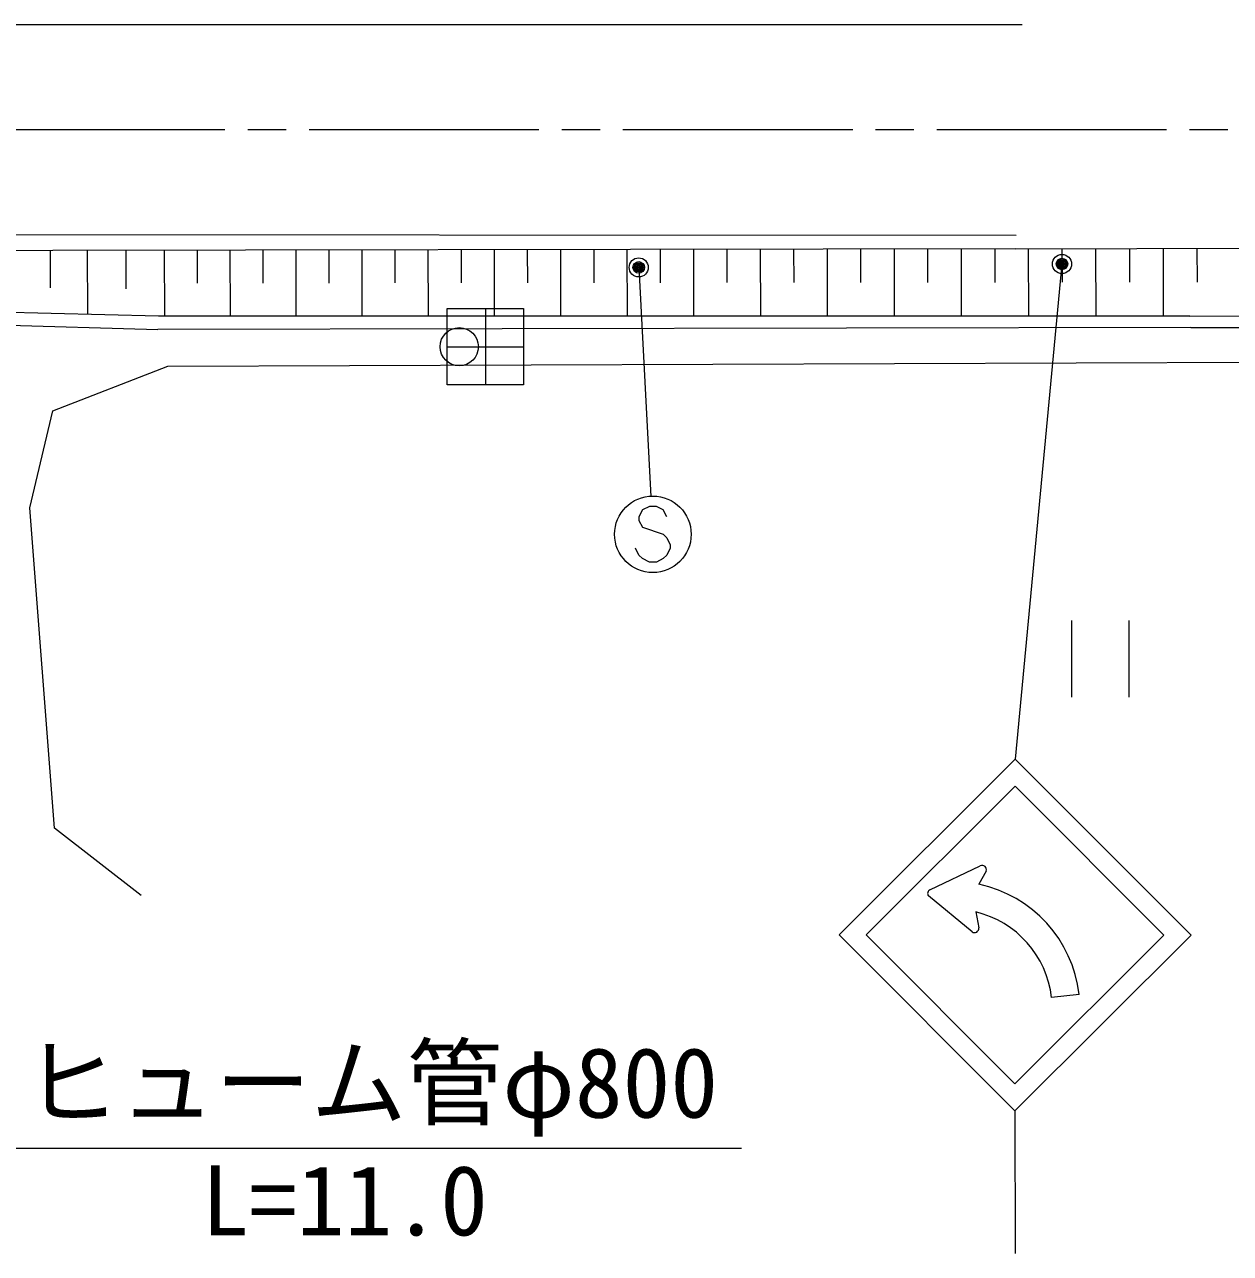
# Model space of a CAD drawing. Units: millimetres, scale not verified. Extents: x 40000 to 680000, y 20000 to 380000.
# Drawn here: x 394310 to 425808, y 247974 to 280074 of the extents above; entities that cross this region are included whole.
import ezdxf
from ezdxf.enums import TextEntityAlignment as Align

# ---------------------------------------------------------------- set-up
doc = ezdxf.new("R2010")
doc.units = ezdxf.units.MM
doc.header["$LTSCALE"] = 1000
doc.header["$PDMODE"] = 32
doc.header["$PDSIZE"] = 500
for name, color, linetype, lineweight in [('M-BGD', 7, 'Continuous', 13), ('M-BMK', 2, 'Continuous', 13), ('M-BMK-ROW', 30, 'Continuous', 13), ('M-STR-HTXT', 7, 'Continuous', 13), ('M-STR-STRC', 7, 'Continuous', 13)]:
    doc.layers.add(name, color=color, linetype=linetype, lineweight=lineweight)
doc.styles.add('ＭＳ ゴシック', font='')
doc.styles.get('ＭＳ ゴシック').set_extended_font_data('MS Gothic')

msp = doc.modelspace()

# ---------------------------------------------------------------- linework, layer by layer
at = {"layer": 'M-BGD'}
for p, q in [((394976, 274171), (394977, 273197)), ((395949, 274173), (395953, 272503)), ((396954, 274175), (396955, 273171)), ((397958, 274177), (397961, 272459)), ((398816, 274178), (398818, 273320)), ((399675, 274180), (399678, 272459)), ((400535, 274181), (400537, 273321)), ((401396, 274183), (401399, 272459)), ((402257, 274185), (402259, 273323)), ((403119, 274186), (403122, 272459)), ((403983, 274188), (403984, 273324)), ((404846, 274189), (404849, 272460)), ((405711, 274191), (405712, 273326)), ((406576, 274193), (406579, 272460)), ((407442, 274194), (407444, 273328)), ((408309, 274196), (408312, 272460)), ((409177, 274197), (409178, 273329)), ((410045, 274199), (410048, 272460)), ((410915, 274201), (410916, 273331)), ((411784, 274202), (411787, 272460)), ((412655, 274204), (412657, 273333)), ((413527, 274206), (413530, 272460)), ((414399, 274207), (414401, 273334)), ((415272, 274209), (415276, 272460)), ((416147, 274210), (416148, 273336)), ((417021, 274212), (417024, 272460)), ((417897, 274214), (417899, 273338)), ((418773, 274215), (418776, 272460)), ((419651, 274217), (419652, 273339)), ((420204, 274218), (449691, 274297)), ((420528, 274219), (420533, 272460)), ((421408, 274221), (421410, 273342)), ((422287, 274223), (422292, 272460)), ((423168, 274226), (423171, 273344)), ((424050, 274228), (424055, 272460)), ((424934, 274231), (424936, 273347)), ((397811, 272459), (392116, 272592)), ((424745, 272460), (456532, 272589)), ((390941, 272311), (397792, 272111)), ((424745, 272460), (397811, 272459)), ((424776, 272164), (397792, 272111)), ((424776, 272164), (456618, 272049)), ((398056, 271149), (452156, 271353)), ((395045, 269980), (398056, 271149)), ((394451, 267451), (395045, 269980)), ((395090, 259080), (394451, 267451)), ((421655, 264506), (421655, 262506)), ((423155, 264506), (423155, 262506)), ((397354, 257323), (395090, 259080))]:
    msp.add_line(p, q, dxfattribs=at)
msp.add_lwpolyline([(420204, 274218), (390006, 274162), (375047, 274080), (374235, 274088), (371830, 272440), (371069, 272149), (366956, 272181)], dxfattribs=at)
msp.add_circle((405663, 271658), 500, dxfattribs=at)
at = {"layer": 'M-BMK'}
for p, q in [((399541, 277323), (393541, 277323)), ((401141, 277323), (400141, 277323)), ((407741, 277323), (401741, 277323)), ((409341, 277323), (408341, 277323)), ((415941, 277323), (409941, 277323)), ((417541, 277323), (416541, 277323)), ((424141, 277323), (418141, 277323)), ((425741, 277323), (424741, 277323))]:
    msp.add_line(p, q, dxfattribs=at)
at = {"layer": 'M-BMK-ROW'}
for p, q in [((405346, 270660), (405346, 272660)), ((405346, 272660), (407346, 272660)), ((406346, 272660), (406346, 270660)), ((407346, 272660), (407346, 270660)), ((405346, 271660), (407346, 271660)), ((407346, 270660), (405346, 270660))]:
    msp.add_line(p, q, dxfattribs=at)
at = {"layer": 'M-STR-HTXT'}
for p, q in [((421408, 273820), (420185, 260889)), ((410352, 273731), (410670, 267744))]:
    msp.add_line(p, q, dxfattribs=at)
msp.add_lwpolyline([(390864, 277323), (393988, 250720), (413038, 250720)], dxfattribs=at)
for centre, radius in [((410352, 273731), 150), ((410352, 273731), 120), ((410352, 273731), 90), ((421408, 273820), 150), ((421408, 273820), 120), ((421408, 273820), 90), ((421408, 273820), 60), ((421408, 273820), 30), ((421408, 273820), 20), ((410352, 273731), 60), ((410352, 273731), 30), ((410352, 273731), 20)]:
    msp.add_circle(centre, radius, dxfattribs=at)
for p in [(410352, 273731), (421408, 273820)]:
    msp.add_point(p, dxfattribs=at)
at = {"layer": 'M-STR-STRC'}
for p, q in [((410449, 267396), (410358, 267214)), ((410631, 267487), (410449, 267396)), ((410813, 267487), (410631, 267487)), ((410994, 267396), (410813, 267487)), ((411085, 267214), (410994, 267396)), ((410358, 267214), (410358, 267123)), ((410358, 267123), (410449, 266941)), ((410449, 266941), (410994, 266759)), ((410994, 266759), (411085, 266669)), ((411085, 266669), (411176, 266487)), ((411176, 266487), (411176, 266396)), ((410358, 266214), (410267, 266396)), ((410449, 266123), (410358, 266214)), ((410631, 266032), (410449, 266123)), ((410994, 266123), (410813, 266032)), ((411085, 266214), (410994, 266123)), ((411176, 266396), (411085, 266214)), ((410813, 266032), (410631, 266032)), ((415586, 256295), (420185, 260889)), ((420185, 260889), (424779, 256291)), ((416293, 256295), (420184, 260182)), ((420184, 260182), (424071, 256291)), ((417960, 257471), (419274, 258097)), ((419426, 257962), (419240, 257616)), ((419062, 256375), (417921, 257315)), ((419155, 256893), (419235, 256475)), ((420180, 251697), (415586, 256295)), ((420180, 252404), (416293, 256295)), ((424071, 256291), (420180, 252404)), ((424779, 256291), (420180, 251697)), ((421855, 254741), (421138, 254659)), ((420180, 251697), (420181, 247974))]:
    msp.add_line(p, q, dxfattribs=at)
for points in [[(366899, 280046), (383741, 280074), (420366, 280072)], [(366939, 274552), (372644, 274591), (390071, 274588), (420209, 274574)]]:
    msp.add_lwpolyline(points, dxfattribs=at)
msp.add_circle((410722, 266759), 1000, dxfattribs=at)
for centre, radius, start, end in [((419325, 258001), 109, 338.8035, 117.6759), ((417997, 257379), 99.5, 112.2527, 220.0867), ((418548, 254361), 3328, 6.5631, 78.0075), ((418555, 254364), 2599, 6.5255, 76.655), ((419125, 256466), 111, 235.3136, 4.6963)]:
    msp.add_arc(centre, radius, start, end, dxfattribs=at)

# ---------------------------------------------------------------- texts
at = {"layer": 'M-STR-HTXT', "style": 'ＭＳ ゴシック'}
for s, p in [('ヒューム管φ800', (394288, 250970)), ('L=11.0', (398930, 247895))]:
    msp.add_text(s, height=1833, dxfattribs=at).set_placement(p, align=Align.BOTTOM_LEFT)

doc.saveas('drawing.dxf')
